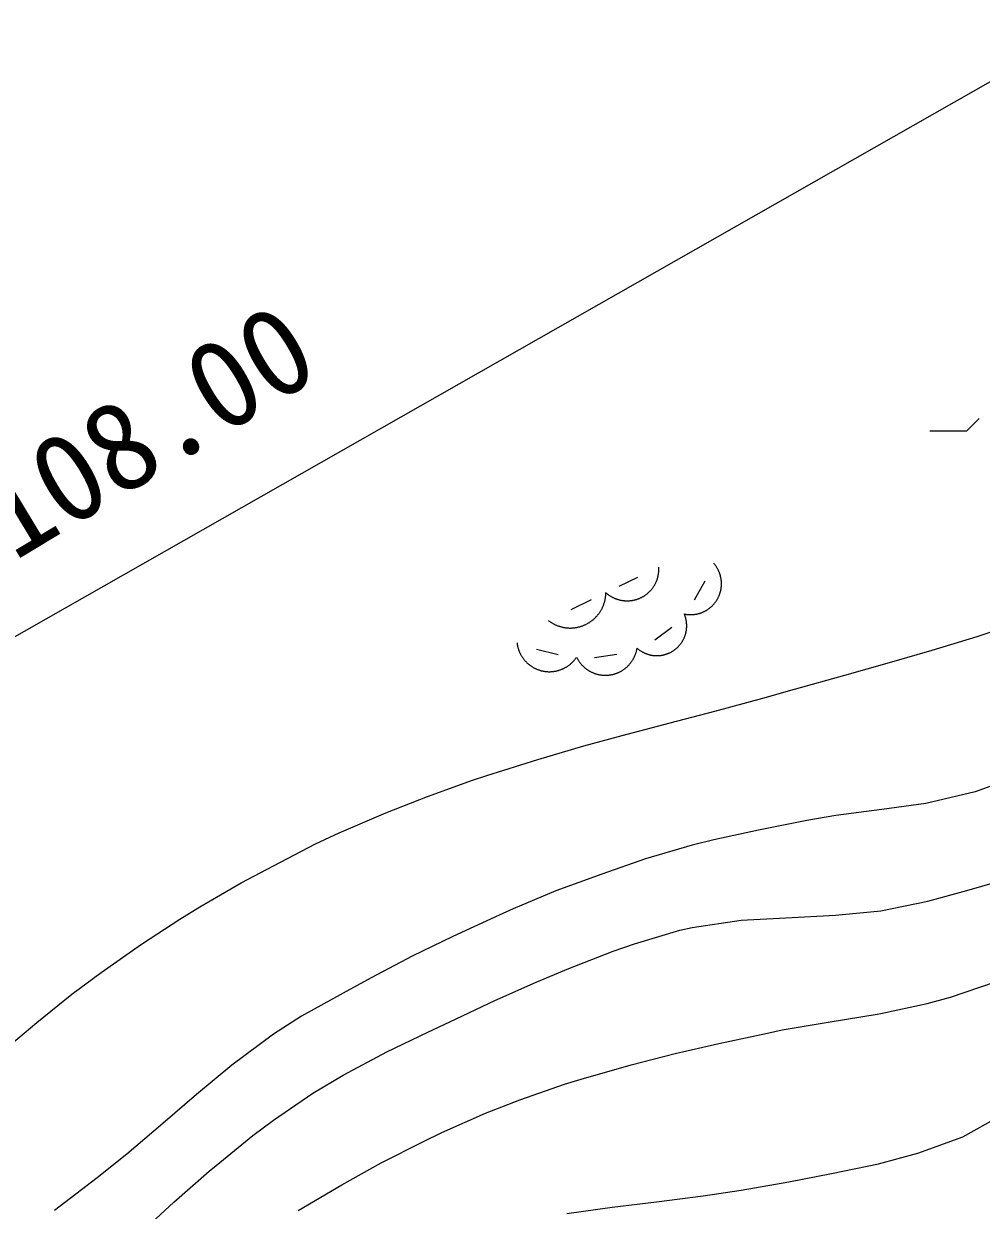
# Model space of a CAD drawing. Units: millimetres, scale not verified. Extents: x 40000 to 680000, y 20000 to 380000.
# Drawn here: x 351530 to 371290, y 307488 to 331962 of the extents above; entities that cross this region are included whole.
import ezdxf
from ezdxf.enums import TextEntityAlignment as Align

# ---------------------------------------------------------------- set-up
doc = ezdxf.new("R2010")
doc.units = ezdxf.units.MM
doc.header["$LTSCALE"] = 1000
doc.layers.add('M-BGD', color=7, linetype='Continuous', lineweight=25)
doc.layers.add('M-STR-HTXT', color=7, linetype='Continuous', lineweight=13)
doc.styles.add('ＭＳ ゴシック', font='')
doc.styles.get('ＭＳ ゴシック').set_extended_font_data('MS Gothic')

msp = doc.modelspace()

# ---------------------------------------------------------------- linework, layer by layer
at = {"layer": 'M-BGD'}
for p, q in [((370993, 323568), (371247, 323822)), ((370231, 323568), (370824, 323568)), ((370824, 323568), (370993, 323568)), ((363820, 320360), (364202, 320544)), ((365373, 320081), (365593, 320469)), ((362827, 319882), (363248, 320085)), ((364550, 319256), (364907, 319517)), ((362110, 319063), (362561, 318950)), ((363309, 318891), (363770, 318957))]:
    msp.add_line(p, q, dxfattribs=at)
for points in [[(363543, 320227), (363552, 320219), (363561, 320212), (363570, 320204), (363579, 320197), (363588, 320190), (363597, 320183), (363607, 320177), (363616, 320170), (363626, 320164), (363636, 320158), (363645, 320152), (363655, 320146), (363665, 320140), (363676, 320135), (363686, 320129), (363696, 320124), (363707, 320119), (363717, 320114), (363728, 320110), (363739, 320105), (363749, 320101), (363760, 320097), (363771, 320093), (363782, 320090), (363793, 320086), (363804, 320083), (363815, 320080), (363827, 320077), (363838, 320075), (363849, 320072), (363860, 320070), (363872, 320068), (363883, 320066), (363895, 320064), (363906, 320063), (363918, 320062), (363929, 320061), (363941, 320060), (363952, 320059), (363964, 320059), (363975, 320059), (363987, 320059), (363998, 320059), (364010, 320059), (364021, 320060), (364033, 320061), (364045, 320062), (364056, 320063), (364068, 320064), (364079, 320066), (364090, 320068), (364102, 320070), (364113, 320072), (364124, 320074), (364136, 320077), (364147, 320080), (364158, 320083), (364169, 320086), (364180, 320089), (364191, 320093), (364202, 320097), (364213, 320101), (364224, 320105), (364234, 320109), (364245, 320114), (364256, 320119), (364266, 320124), (364276, 320129), (364287, 320134), (364297, 320140), (364307, 320145), (364317, 320151), (364327, 320157), (364337, 320163), (364346, 320170), (364356, 320176), (364365, 320183), (364374, 320190), (364384, 320197), (364393, 320204), (364402, 320211), (364410, 320219), (364419, 320226), (364428, 320234), (364436, 320242), (364444, 320250), (364452, 320258), (364460, 320267), (364468, 320275), (364476, 320284), (364483, 320293), (364491, 320302), (364498, 320311), (364505, 320320), (364512, 320329), (364519, 320338), (364525, 320348), (364531, 320358), (364538, 320367), (364544, 320377), (364550, 320387), (364555, 320397), (364561, 320407), (364566, 320418), (364571, 320428), (364576, 320439), (364581, 320449), (364585, 320460), (364590, 320470), (364594, 320481), (364598, 320492), (364602, 320503), (364605, 320514), (364609, 320525), (364612, 320536), (364615, 320547), (364618, 320558), (364621, 320570), (364623, 320581), (364625, 320592), (364627, 320604), (364629, 320615), (364631, 320626), (364632, 320638), (364634, 320649), (364635, 320661), (364635, 320672), (364636, 320684), (364636, 320696), (364637, 320707), (364637, 320719), (364636, 320730), (364636, 320742), (364636, 320753)], [(365162, 319787), (365173, 319785), (365184, 319783), (365195, 319781), (365207, 319779), (365218, 319778), (365229, 319777), (365240, 319776), (365251, 319775), (365262, 319774), (365274, 319774), (365285, 319774), (365296, 319774), (365307, 319774), (365318, 319774), (365330, 319775), (365341, 319775), (365352, 319776), (365363, 319778), (365374, 319779), (365385, 319781), (365396, 319782), (365407, 319784), (365418, 319786), (365429, 319789), (365440, 319791), (365451, 319794), (365462, 319797), (365473, 319800), (365483, 319803), (365494, 319807), (365505, 319810), (365515, 319814), (365526, 319818), (365536, 319822), (365546, 319827), (365556, 319831), (365567, 319836), (365577, 319841), (365587, 319846), (365597, 319851), (365606, 319857), (365616, 319862), (365626, 319868), (365635, 319874), (365644, 319880), (365654, 319887), (365663, 319893), (365672, 319900), (365681, 319907), (365690, 319913), (365698, 319921), (365707, 319928), (365715, 319935), (365724, 319943), (365732, 319950), (365740, 319958), (365748, 319966), (365755, 319974), (365763, 319982), (365770, 319991), (365778, 319999), (365785, 320008), (365792, 320017), (365799, 320026), (365806, 320035), (365812, 320044), (365818, 320053), (365825, 320062), (365831, 320072), (365837, 320081), (365842, 320091), (365848, 320100), (365853, 320110), (365858, 320120), (365863, 320130), (365868, 320140), (365873, 320151), (365877, 320161), (365882, 320171), (365886, 320182), (365890, 320192), (365893, 320203), (365897, 320213), (365900, 320224), (365904, 320235), (365907, 320245), (365909, 320256), (365912, 320267), (365914, 320278), (365917, 320289), (365919, 320300), (365921, 320311), (365922, 320322), (365924, 320333), (365925, 320345), (365926, 320356), (365927, 320367), (365927, 320378), (365928, 320389), (365928, 320400), (365928, 320412), (365928, 320423), (365928, 320434), (365927, 320445), (365927, 320456), (365926, 320468), (365925, 320479), (365923, 320490), (365922, 320501), (365920, 320512), (365918, 320523), (365916, 320534), (365914, 320545), (365911, 320556), (365909, 320567), (365906, 320578), (365903, 320588), (365900, 320599), (365896, 320610), (365893, 320620), (365889, 320631), (365885, 320642), (365881, 320652), (365876, 320662), (365872, 320672), (365867, 320683), (365862, 320693), (365857, 320703), (365852, 320713), (365847, 320722), (365841, 320732), (365835, 320742), (365829, 320751), (365823, 320761), (365817, 320770), (365811, 320779), (365804, 320788), (365797, 320797), (365790, 320806), (365783, 320815), (365776, 320823), (365769, 320832)], [(362354, 319654), (362364, 319646), (362375, 319638), (362385, 319631), (362396, 319623), (362407, 319616), (362418, 319609), (362429, 319602), (362440, 319596), (362451, 319589), (362463, 319583), (362474, 319577), (362486, 319572), (362498, 319566), (362510, 319561), (362522, 319556), (362534, 319551), (362546, 319546), (362558, 319541), (362570, 319537), (362583, 319533), (362595, 319529), (362607, 319526), (362620, 319522), (362633, 319519), (362645, 319516), (362658, 319513), (362671, 319511), (362683, 319508), (362696, 319506), (362709, 319504), (362722, 319503), (362735, 319501), (362748, 319500), (362761, 319499), (362774, 319499), (362787, 319498), (362800, 319498), (362813, 319498), (362826, 319498), (362839, 319499), (362852, 319499), (362865, 319500), (362878, 319501), (362891, 319503), (362903, 319504), (362916, 319506), (362929, 319508), (362942, 319510), (362955, 319513), (362967, 319516), (362980, 319519), (362993, 319522), (363005, 319525), (363018, 319529), (363030, 319533), (363042, 319537), (363055, 319541), (363067, 319545), (363079, 319550), (363091, 319555), (363103, 319560), (363115, 319565), (363127, 319571), (363138, 319577), (363150, 319583), (363161, 319589), (363173, 319595), (363184, 319602), (363195, 319608), (363206, 319615), (363217, 319623), (363228, 319630), (363238, 319637), (363249, 319645), (363259, 319653), (363269, 319661), (363279, 319669), (363289, 319678), (363299, 319686), (363308, 319695), (363318, 319704), (363327, 319713), (363336, 319722), (363345, 319732), (363354, 319741), (363363, 319751), (363371, 319761), (363379, 319771), (363387, 319781), (363395, 319791), (363403, 319802), (363411, 319812), (363418, 319823), (363425, 319834), (363432, 319845), (363439, 319856), (363445, 319867), (363452, 319879), (363458, 319890), (363464, 319902), (363470, 319913), (363475, 319925), (363481, 319937), (363486, 319949), (363491, 319961), (363495, 319973), (363500, 319985), (363504, 319997), (363508, 320010), (363512, 320022), (363516, 320035), (363519, 320047), (363522, 320060), (363525, 320072), (363528, 320085), (363531, 320098), (363533, 320111), (363535, 320123), (363537, 320136), (363538, 320149), (363540, 320162), (363541, 320175), (363542, 320188), (363543, 320201), (363543, 320214), (363543, 320227)], [(364186, 319083), (364194, 319075), (364202, 319068), (364211, 319062), (364219, 319055), (364228, 319048), (364237, 319042), (364246, 319036), (364255, 319030), (364264, 319024), (364273, 319018), (364283, 319012), (364292, 319007), (364302, 319002), (364311, 318997), (364321, 318992), (364331, 318987), (364341, 318982), (364351, 318978), (364361, 318974), (364371, 318970), (364381, 318966), (364391, 318962), (364401, 318959), (364412, 318955), (364422, 318952), (364433, 318949), (364443, 318946), (364454, 318944), (364464, 318941), (364475, 318939), (364486, 318937), (364496, 318935), (364507, 318934), (364518, 318932), (364529, 318931), (364540, 318930), (364551, 318929), (364561, 318928), (364572, 318928), (364583, 318928), (364594, 318928), (364605, 318928), (364616, 318928), (364627, 318928), (364638, 318929), (364648, 318930), (364659, 318931), (364670, 318932), (364681, 318934), (364692, 318935), (364702, 318937), (364713, 318939), (364724, 318941), (364734, 318943), (364745, 318946), (364755, 318949), (364766, 318952), (364776, 318955), (364787, 318958), (364797, 318962), (364807, 318965), (364817, 318969), (364828, 318973), (364838, 318977), (364848, 318982), (364857, 318986), (364867, 318991), (364877, 318996), (364887, 319001), (364896, 319006), (364906, 319011), (364915, 319017), (364924, 319023), (364933, 319029), (364942, 319035), (364951, 319041), (364960, 319047), (364969, 319054), (364978, 319060), (364986, 319067), (364994, 319074), (365003, 319081), (365011, 319089), (365019, 319096), (365027, 319104), (365034, 319111), (365042, 319119), (365049, 319127), (365057, 319135), (365064, 319143), (365071, 319152), (365078, 319160), (365084, 319169), (365091, 319177), (365097, 319186), (365103, 319195), (365110, 319204), (365115, 319213), (365121, 319223), (365127, 319232), (365132, 319241), (365137, 319251), (365143, 319260), (365148, 319270), (365152, 319280), (365157, 319290), (365161, 319300), (365165, 319310), (365170, 319320), (365173, 319330), (365177, 319340), (365181, 319351), (365184, 319361), (365187, 319371), (365190, 319382), (365193, 319392), (365195, 319403), (365198, 319414), (365200, 319424), (365202, 319435), (365204, 319446), (365206, 319456), (365207, 319467), (365208, 319478), (365209, 319489), (365210, 319500), (365211, 319511), (365211, 319521), (365212, 319532), (365212, 319543), (365212, 319554), (365212, 319565), (365211, 319576), (365210, 319587), (365210, 319598), (365209, 319608), (365207, 319619), (365206, 319630), (365204, 319641), (365203, 319651), (365201, 319662), (365198, 319673), (365196, 319683), (365194, 319694), (365191, 319705), (365188, 319715), (365185, 319725), (365182, 319736), (365178, 319746), (365174, 319756), (365171, 319767), (365167, 319777), (365162, 319787)], [(351012, 310699), (351798, 311361), (352522, 311942), (353129, 312392), (353961, 312979), (354749, 313494), (355161, 313747), (356018, 314239), (356685, 314593), (357554, 315047), (358039, 315271), (359001, 315683), (359859, 316025), (360794, 316358), (361087, 316456), (362136, 316787), (363088, 317065), (363985, 317309), (364872, 317541), (365790, 317780), (366784, 318049), (367437, 318234), (368475, 318528), (369393, 318785), (370275, 319039), (371206, 319325), (372009, 319589)], [(361709, 319189), (361711, 319177), (361713, 319166), (361715, 319154), (361717, 319142), (361719, 319131), (361722, 319119), (361725, 319107), (361728, 319096), (361731, 319085), (361734, 319073), (361738, 319062), (361742, 319051), (361746, 319039), (361750, 319028), (361754, 319017), (361759, 319006), (361763, 318995), (361768, 318985), (361774, 318974), (361779, 318963), (361784, 318953), (361790, 318942), (361796, 318932), (361802, 318922), (361808, 318912), (361815, 318902), (361821, 318892), (361828, 318882), (361835, 318873), (361842, 318863), (361849, 318854), (361857, 318844), (361864, 318835), (361872, 318826), (361880, 318817), (361888, 318809), (361896, 318800), (361905, 318792), (361913, 318783), (361922, 318775), (361931, 318767), (361940, 318760), (361949, 318752), (361958, 318744), (361967, 318737), (361977, 318730), (361986, 318723), (361996, 318716), (362006, 318709), (362016, 318703), (362026, 318697), (362036, 318691), (362046, 318685), (362057, 318679), (362067, 318673), (362078, 318668), (362088, 318663), (362099, 318658), (362110, 318653), (362121, 318648), (362132, 318644), (362143, 318639), (362154, 318635), (362165, 318632), (362177, 318628), (362188, 318624), (362199, 318621), (362211, 318618), (362222, 318615), (362234, 318613), (362246, 318610), (362257, 318608), (362269, 318606), (362281, 318604), (362293, 318602), (362304, 318601), (362316, 318600), (362328, 318599), (362340, 318598), (362352, 318597), (362364, 318597), (362375, 318597), (362387, 318597), (362399, 318597), (362411, 318598), (362423, 318598), (362435, 318599), (362447, 318600), (362458, 318602), (362470, 318603), (362482, 318605), (362494, 318607), (362505, 318609), (362517, 318611), (362528, 318614), (362540, 318616), (362552, 318619), (362563, 318623), (362574, 318626), (362586, 318629), (362597, 318633), (362608, 318637), (362619, 318641), (362630, 318646), (362641, 318650), (362652, 318655), (362663, 318660), (362674, 318665), (362684, 318670), (362695, 318676), (362705, 318681), (362716, 318687), (362726, 318693), (362736, 318699), (362746, 318706), (362756, 318712), (362766, 318719), (362775, 318726), (362785, 318733), (362794, 318740), (362804, 318748), (362813, 318755), (362822, 318763), (362831, 318771), (362839, 318779), (362848, 318787), (362857, 318795), (362865, 318804), (362873, 318812), (362881, 318821), (362889, 318830), (362897, 318839), (362904, 318848), (362911, 318858), (362919, 318867), (362926, 318877), (362933, 318886), (362939, 318896)], [(362939, 318896), (362944, 318886), (362950, 318875), (362955, 318865), (362961, 318855), (362967, 318845), (362973, 318835), (362979, 318825), (362985, 318815), (362992, 318806), (362999, 318796), (363006, 318787), (363013, 318778), (363020, 318769), (363027, 318760), (363035, 318751), (363043, 318742), (363050, 318733), (363058, 318725), (363067, 318717), (363075, 318709), (363083, 318701), (363092, 318693), (363101, 318685), (363110, 318677), (363118, 318670), (363128, 318663), (363137, 318656), (363146, 318649), (363156, 318642), (363165, 318635), (363175, 318629), (363185, 318623), (363195, 318617), (363205, 318611), (363215, 318605), (363225, 318600), (363235, 318594), (363246, 318589), (363256, 318584), (363267, 318579), (363278, 318575), (363288, 318570), (363299, 318566), (363310, 318562), (363321, 318558), (363332, 318555), (363343, 318551), (363355, 318548), (363366, 318545), (363377, 318542), (363388, 318539), (363400, 318537), (363411, 318535), (363423, 318533), (363434, 318531), (363446, 318529), (363457, 318528), (363469, 318526), (363480, 318525), (363492, 318524), (363504, 318524), (363515, 318523), (363527, 318523), (363538, 318523), (363550, 318523), (363562, 318524), (363573, 318524), (363585, 318525), (363597, 318526), (363608, 318527), (363620, 318529), (363631, 318530), (363643, 318532), (363654, 318534), (363666, 318537), (363677, 318539), (363688, 318542), (363700, 318544), (363711, 318547), (363722, 318551), (363733, 318554), (363744, 318558), (363755, 318561), (363766, 318565), (363777, 318570), (363788, 318574), (363798, 318579), (363809, 318583), (363820, 318588), (363830, 318593), (363840, 318599), (363851, 318604), (363861, 318610), (363871, 318616), (363881, 318622), (363891, 318628), (363900, 318634), (363910, 318641), (363919, 318648), (363929, 318655), (363938, 318662), (363947, 318669), (363956, 318676), (363965, 318684), (363974, 318691), (363982, 318699), (363991, 318707), (363999, 318715), (364007, 318724), (364015, 318732), (364023, 318741), (364031, 318749), (364039, 318758), (364046, 318767), (364053, 318776), (364060, 318785), (364067, 318795), (364074, 318804), (364081, 318814), (364087, 318824), (364093, 318833), (364099, 318843), (364105, 318853), (364111, 318863), (364116, 318874), (364122, 318884), (364127, 318894), (364132, 318905), (364137, 318916), (364141, 318926), (364146, 318937), (364150, 318948), (364154, 318959), (364158, 318970), (364162, 318981), (364165, 318992), (364168, 319003), (364172, 319014), (364174, 319025), (364177, 319037), (364180, 319048), (364182, 319060), (364184, 319071), (364186, 319083)], [(372094, 316456), (371163, 316117), (370148, 315879), (369237, 315751), (368288, 315628), (367691, 315525), (366693, 315331), (365772, 315130), (365321, 315017), (364363, 314738), (363458, 314424), (362509, 314074), (361627, 313706), (361341, 313577), (360384, 313135), (359549, 312730), (358699, 312285), (358124, 311969), (357262, 311492), (356685, 311122), (355824, 310482), (355092, 309879), (354399, 309280), (353655, 308648), (353044, 308159), (352168, 307480)], [(353891, 306973), (354630, 307657), (355360, 308296), (355499, 308413), (356261, 309031), (356685, 309344), (357499, 309902), (358124, 310275), (359022, 310754), (359870, 311161), (360325, 311376), (361255, 311814), (362104, 312193), (362781, 312477), (363693, 312833), (364135, 312985), (365072, 313267), (365321, 313323), (366337, 313474), (367254, 313519), (368284, 313577), (369215, 313662), (370186, 313866), (370993, 314085), (371970, 314369)], [(357193, 307481), (358096, 308014), (358904, 308464), (359778, 308909), (360156, 309090), (361060, 309491), (361765, 309767), (362689, 310086), (363035, 310191), (364062, 310486), (364974, 310720), (365876, 310928), (366877, 311142), (367183, 311207), (368169, 311377), (369142, 311531), (369215, 311545), (370173, 311751), (370655, 311884), (371581, 312199)], [(362736, 307423), (363676, 307555), (364586, 307662), (365554, 307785), (366337, 307905), (367318, 308074), (368199, 308243), (369170, 308449), (369977, 308667), (370909, 309005), (371671, 309429)]]:
    msp.add_lwpolyline(points, dxfattribs=at)
at = {"layer": 'M-STR-HTXT'}
msp.add_lwpolyline([(309898, 301242), (318946, 300894), (373573, 331962)], dxfattribs=at)

# ---------------------------------------------------------------- texts
at = {"layer": 'M-STR-HTXT', "style": 'ＭＳ ゴシック'}
msp.add_text('L=108.00', height=1833, rotation=31.145, dxfattribs=at).set_placement((353740, 321679), align=Align.BOTTOM_CENTER)

doc.saveas('drawing.dxf')
